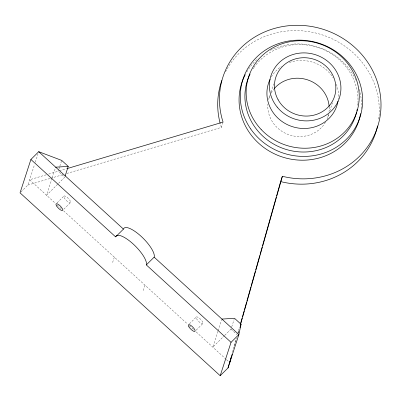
<?xml version="1.0" encoding="UTF-8"?>
<svg xmlns="http://www.w3.org/2000/svg" width="401" height="401" viewBox="0 0 401 401"><rect width="100%" height="100%" fill="white"/><g stroke="black" fill="none" stroke-linecap="round" stroke-linejoin="round"><path stroke-width="0.3" stroke-dasharray="2 1.5" d="M232.445 352.314L236.349 338.484M237.703 333.677L239.061 328.87M234.485 345.883L236.515 338.705M238.204 332.705L239.056 329.697M20.922 191.984L27.885 185.077L34.551 164.56M35.313 162.22L37.975 154.034M52.07 178.29L46.556 195.247L58.08 183.823M52.255 177.703L55.679 167.177M48.656 174.089L58.18 171.247L58.736 169.538M58.922 168.966L59.664 166.681M59.849 166.114L61.704 160.405M112.611 262.485L114.335 257.176M143.307 290.535L145.032 285.221M66.817 173.473L221.337 127.403L223.061 122.094M269.111 97.919L270.058 94.997M271.011 92.07L273.672 83.874M217.944 331.361L212.811 347.151L224.334 335.722M218.134 330.775L221.743 319.662M224.776 335.286L230.981 329.131L231.537 327.422M231.723 326.85L234.134 319.427M238.269 332.83L238.64 331.687M327.888 116.841L328.65 114.501M329.787 110.987L332.449 102.796M58.521 183.382L64.726 177.232L58.18 171.247M57.087 202.871L64.055 195.964M63.814 209.207L70.345 202.731A4.642 1.439 45.2 0 0 66.797 197.081A4.642 1.439 45.2 0 0 64.456 198.234A4.642 1.439 45.2 0 0 70.345 202.731M189.452 323.813L196.42 316.905M196.179 330.148L202.711 323.672A4.642 1.439 45.2 0 0 199.167 318.018A4.642 1.439 45.2 0 0 196.821 319.171A4.642 1.439 45.2 0 0 202.711 323.672M46.275 174.796L29.614 179.763L55.318 203.252M59.378 170.891L66.571 168.746M27.885 185.077L50.045 178.47M50.646 178.29L62.626 174.721M230.981 329.131L237.091 334.715M57.163 204.936L61.313 208.731M63.619 210.836L187.452 323.978M189.297 325.662L193.447 329.457M196.214 331.983L226.094 359.286M226.55 359.702L229.758 362.629M221.337 127.403A81.248 76.3 18 0 1 220.294 123.874M225.547 71.859A81.248 76.3 18 0 1 320.85 34.431A81.248 76.3 18 0 1 378.734 119.127M246.74 72.005A61.513 57.769 18 0 1 258.069 58.496M270.409 50.295A61.513 57.769 18 0 1 354.84 77.829M355.131 78.39A61.513 57.769 18 0 1 355.953 80.075M359.371 89.333A61.513 57.769 18 0 1 361.206 108.716M325.517 122.18A30.872 28.992 18 0 1 289.923 135.077A30.872 28.992 18 0 1 267.878 104.225M268.63 99.598A30.872 28.992 18 0 1 270.149 95.197M271.196 93.097A30.872 28.992 18 0 1 273.788 89.207M329.161 107.032A30.872 28.992 18 0 1 329.005 111.704M328.63 114.024A30.872 28.992 18 0 1 326.85 119.563M253.006 68.877A56.872 53.408 18 0 1 253.653 67.904M253.983 67.423A56.872 53.408 18 0 1 318.559 47.679A56.872 53.408 18 0 1 357.963 102.41M357.898 103.573A56.872 53.408 18 0 1 357.757 105.323M271.387 76.932A35.98 33.789 18 0 1 281.322 66.476M289.477 62.441A35.98 33.789 18 0 1 333.341 78.035M336.354 84.16A35.98 33.789 18 0 1 338.299 99.002"/><path stroke-width="0.6" d="M221.933 319.076L234.505 318.289L241.051 324.269L238.876 334.559L228.034 367.943L220.194 375.712L20.05 192.851L30.897 159.468L38.732 151.693L61.704 160.405L68.25 166.385L65.097 176.089M228.034 367.943L230.069 360.73M230.41 359.527L230.916 357.722M240.42 324.058L242.119 318.048M242.46 316.845L244.154 310.835M244.495 309.632L246.53 302.419M246.871 301.216L250.941 286.79M251.282 285.587L255.357 271.156M255.698 269.958L259.768 255.527M260.109 254.324L262.144 247.111M262.485 245.908L276.229 197.217M276.57 196.014L280.645 181.588A81.248 76.3 18 0 0 377.567 125.899M229.758 362.629L232.119 354.258M240.585 324.284L282.369 176.28A81.248 76.3 18 0 0 380.915 108.611A81.248 76.3 18 0 0 290.053 25.594A81.248 76.3 18 0 0 223.061 122.094L67.173 168.57M280.835 180.996L282.369 176.28M220.194 375.712L231.041 342.329L238.876 334.559L154.154 257.151A21.027 6.506 45.2 0 0 141.037 236.254A21.027 6.506 45.2 0 0 123.458 229.101L38.732 151.693M239.938 327.692L241.051 324.269M30.897 159.468L115.618 236.876L123.458 229.101M231.041 342.329L146.32 264.921L154.154 257.151M55.679 167.177L68.25 166.385M220.134 123.277A81.248 76.3 18 0 1 221.833 80.491M360.594 113.533A61.513 57.769 18 0 1 281.677 156.781A61.513 57.769 18 0 1 245.267 74.631M274.164 88.751A30.872 28.992 18 0 1 307.372 79.779A30.872 28.992 18 0 1 329.126 106.445M356.579 112.22A56.872 53.408 18 0 1 283.181 148.465A56.872 53.408 18 0 1 250.119 73.949M357.186 109.368A56.872 53.408 18 0 1 356.84 111.082M337.998 101.197A35.98 33.789 18 0 1 292.369 126.656A35.98 33.789 18 0 1 270.073 79.373M115.618 236.876A21.027 6.506 45.2 0 1 133.202 244.024A21.027 6.506 45.2 0 1 146.32 264.921M250.72 128.947A61.513 57.769 18 0 0 356.414 125.713A61.513 57.769 18 0 0 297.236 40.17A61.513 57.769 18 0 0 250.72 128.947M278.099 99.724A30.872 28.992 18 0 0 331.246 103.177A30.872 28.992 18 0 0 306.118 57.784A30.872 28.992 18 0 0 278.099 99.724M261.136 129.453A56.872 53.408 18 0 0 356.684 112.345A56.872 53.408 18 0 0 290.249 41.649A56.872 53.408 18 0 0 261.136 129.453M277.171 107.087A35.98 33.789 18 0 0 338.454 100.496A35.98 33.789 18 0 0 299.843 53.107A35.98 33.789 18 0 0 277.171 107.087M56.616 206.004A4.642 1.439 45.2 0 0 62.506 210.505A4.642 1.439 45.2 0 0 58.962 204.856A4.642 1.439 45.2 0 0 56.616 206.004M188.981 326.94A4.642 1.439 45.2 0 0 194.876 331.442A4.642 1.439 45.2 0 0 191.327 325.792A4.642 1.439 45.2 0 0 188.981 326.94"/></g></svg>
